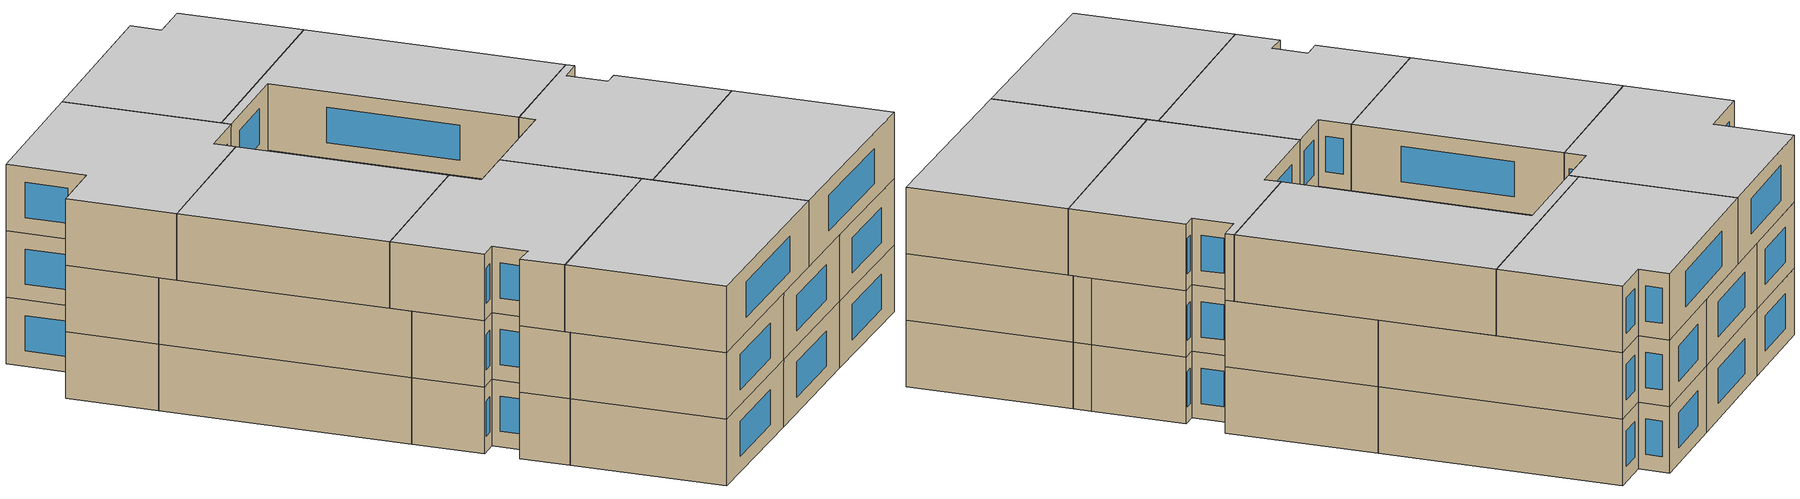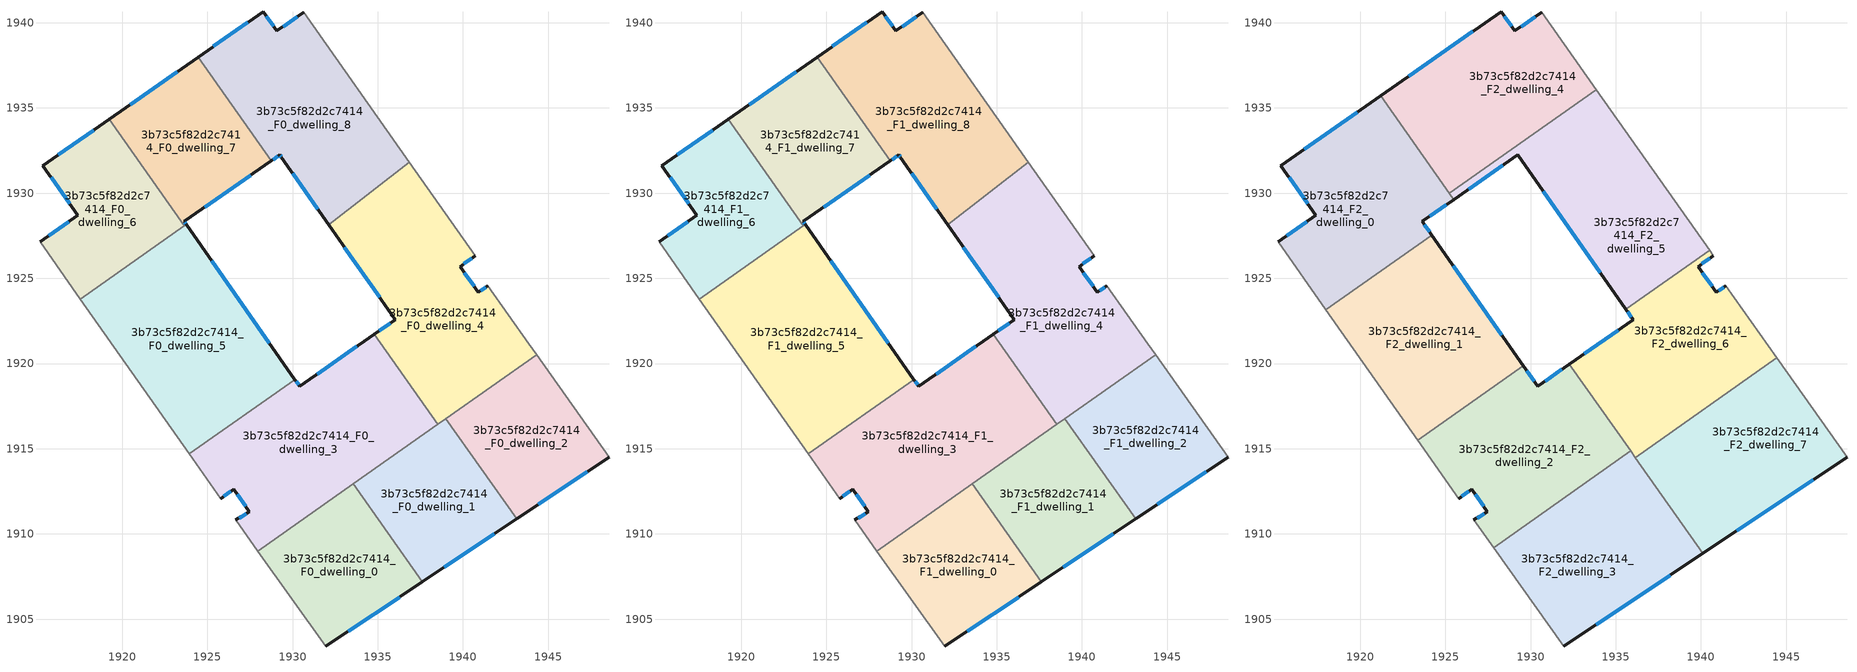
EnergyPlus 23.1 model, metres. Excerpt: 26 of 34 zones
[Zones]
3b73c5f82d2c7414_F0_dwelling_0
 floor ground (EU_floor_Construction): 1933.56,1912.93 1937.61,1907.18 1931.95,1903.4 1927.97,1909 z0
 wall outside (EU_wall_Construction): 1931.95,1903.4 1937.61,1907.18 z0:3
 wall to 3b73c5f82d2c7414_F0_dwelling_1 (EU_wall_Construction): 1937.61,1907.18 1933.56,1912.93 z0:3
 wall adiabatic (EU_wall_Construction): 1927.97,1909 1931.95,1903.4 z0:3
 wall to 3b73c5f82d2c7414_F0_dwelling_3 (EU_wall_Construction): 1933.56,1912.93 1927.97,1909 z0:3
 window (EU_Window_Construction): 1933.28,1904.29 1936.28,1906.29 z0.7:2.3
3b73c5f82d2c7414_F0_dwelling_1
 floor ground (EU_floor_Construction): 1939,1916.77 1943.15,1910.89 1937.61,1907.18 1933.56,1912.93 z0
 wall outside (EU_wall_Construction): 1937.61,1907.18 1943.15,1910.89 z0:3
 wall to 3b73c5f82d2c7414_F0_dwelling_2 (EU_wall_Construction): 1943.15,1910.89 1939,1916.77 z0:3
 wall to 3b73c5f82d2c7414_F0_dwelling_4 (EU_wall_Construction): 1939,1916.77 1938.52,1916.44 z0:3
 wall to 3b73c5f82d2c7414_F0_dwelling_3 (EU_wall_Construction): 1938.52,1916.44 1933.56,1912.94 z0:3
 window (EU_Window_Construction): 1938.91,1908.05 1941.85,1910.02 z0.7:2.3
3b73c5f82d2c7414_F0_dwelling_2
 floor ground (EU_floor_Construction): 1944.32,1920.52 1948.57,1914.51 1943.15,1910.89 1939,1916.77 z0
 wall outside (EU_wall_Construction): 1943.15,1910.89 1948.57,1914.51 z0:3
 wall adiabatic (EU_wall_Construction): 1948.57,1914.51 1944.32,1920.52 z0:3
 wall to 3b73c5f82d2c7414_F0_dwelling_4 (EU_wall_Construction): 1944.32,1920.52 1939,1916.77 z0:3
 window (EU_Window_Construction): 1944.42,1911.74 1947.3,1913.66 z0.7:2.3
3b73c5f82d2c7414_F0_dwelling_3
 floor ground (EU_floor_Construction): 1934.8,1921.72 1938.52,1916.44 1927.97,1909 1926.68,1910.82 1927.47,1911.31 1926.54,1912.63 1925.8,1912.08 1923.95,1914.7 1930.14,1919.06 1930.42,1918.67 z0
 wall outside (EU_wall_Construction): 1925.8,1912.08 1926.54,1912.63 1927.47,1911.31 1926.68,1910.82 / 1934.8,1921.72 1930.42,1918.67 1930.14,1919.06 z0:3
 wall to 3b73c5f82d2c7414_F0_dwelling_4 (EU_wall_Construction): 1938.52,1916.44 1934.8,1921.72 z0:3
 wall adiabatic (EU_wall_Construction): 1926.68,1910.82 1927.97,1909 / 1923.95,1914.7 1925.8,1912.08 z0:3
 wall to 3b73c5f82d2c7414_F0_dwelling_5 (EU_wall_Construction): 1930.14,1919.06 1923.95,1914.7 z0:3
 window (EU_Window_Construction): 1927.28,1911.2 1926.87,1910.94 / 1926.76,1912.32 1927.25,1911.62 / 1925.97,1912.21 1926.37,1912.5 / 1930.35,1918.76 1930.21,1918.97 / 1933.77,1921.01 1931.45,1919.39 z0.7:2.3
3b73c5f82d2c7414_F0_dwelling_4
 floor ground (EU_floor_Construction): 1940.73,1926.33 1939.83,1925.7 1940.91,1924.18 1941.47,1924.57 1943.87,1921.16 1944.32,1920.52 1938.52,1916.44 1934.8,1921.72 1936.02,1922.58 1932.13,1928.14 1936.86,1931.83 z0
 wall outside (EU_wall_Construction): 1932.13,1928.14 1936.02,1922.58 1934.8,1921.72 / 1941.47,1924.57 1940.91,1924.18 1939.83,1925.7 1940.73,1926.33 z0:3
 wall to 3b73c5f82d2c7414_F0_dwelling_8 (EU_wall_Construction): 1936.86,1931.83 1932.13,1928.14 z0:3
 wall adiabatic (EU_wall_Construction): 1940.73,1926.33 1936.86,1931.83 / 1944.32,1920.52 1943.87,1921.16 1941.47,1924.57 z0:3
 window (EU_Window_Construction): 1933.04,1926.83 1935.11,1923.88 / 1940.04,1925.84 1940.52,1926.18 / 1940.65,1924.54 1940.08,1925.34 / 1941.34,1924.47 1941.04,1924.27 / 1935.73,1922.38 1935.09,1921.92 z0.7:2.3
3b73c5f82d2c7414_F0_dwelling_5
 floor ground (EU_floor_Construction): 1923.76,1928.17 1930.14,1919.06 1923.95,1914.7 1917.54,1923.79 z0
 wall outside (EU_wall_Construction): 1930.14,1919.06 1923.76,1928.17 z0:3
 wall adiabatic (EU_wall_Construction): 1917.54,1923.79 1923.95,1914.7 z0:3
 wall to 3b73c5f82d2c7414_F0_dwelling_6 (EU_wall_Construction): 1923.64,1928.08 1917.54,1923.79 z0:3
 wall to 3b73c5f82d2c7414_F0_dwelling_7 (EU_wall_Construction): 1923.76,1928.17 1923.64,1928.08 z0:3
 window (EU_Window_Construction): 1928.64,1921.2 1925.26,1926.03 z0.7:2.3
3b73c5f82d2c7414_F0_dwelling_6
 floor ground (EU_floor_Construction): 1919.24,1934.33 1923.64,1928.08 1917.54,1923.79 1915.18,1927.14 1917.4,1928.7 1915.35,1931.61 z0
 wall outside (EU_wall_Construction): 1919.24,1934.33 1915.35,1931.61 1917.4,1928.7 1915.18,1927.14 z0:3
 wall to 3b73c5f82d2c7414_F0_dwelling_7 (EU_wall_Construction): 1923.64,1928.08 1919.24,1934.33 z0:3
 wall adiabatic (EU_wall_Construction): 1915.18,1927.14 1917.54,1923.79 z0:3
 window (EU_Window_Construction): 1916.88,1928.33 1915.7,1927.51 / 1915.83,1930.92 1916.92,1929.38 / 1918.33,1933.69 1916.26,1932.25 z0.7:2.3
3b73c5f82d2c7414_F0_dwelling_7
 floor ground (EU_floor_Construction): 1924.45,1937.99 1928.75,1931.89 1923.64,1928.34 1923.76,1928.17 1923.64,1928.08 1919.24,1934.33 z0
 wall outside (EU_wall_Construction): 1923.76,1928.17 1923.64,1928.34 1928.75,1931.89 / 1924.45,1937.99 1919.24,1934.33 z0:3
 wall to 3b73c5f82d2c7414_F0_dwelling_8 (EU_wall_Construction): 1928.75,1931.89 1924.45,1937.99 z0:3
 window (EU_Window_Construction): 1923.73,1928.21 1923.67,1928.3 / 1923.23,1937.13 1920.46,1935.19 / 1924.84,1929.18 1927.55,1931.06 z0.7:2.3
3b73c5f82d2c7414_F0_dwelling_8
 floor ground (EU_floor_Construction): 1930.66,1940.62 1936.86,1931.83 1932.13,1928.14 1929.35,1932.11 1929.25,1932.24 1928.75,1931.89 1924.45,1937.99 1928.27,1940.66 1929.08,1939.52 z0
 wall outside (EU_wall_Construction): 1928.75,1931.89 1929.25,1932.24 1929.35,1932.11 1932.13,1928.14 / 1930.66,1940.62 1929.08,1939.52 1928.27,1940.66 1924.45,1937.99 z0:3
 wall adiabatic (EU_wall_Construction): 1936.86,1931.83 1930.66,1940.62 z0:3
 window (EU_Window_Construction): 1929.28,1932.21 1929.33,1932.14 / 1928.87,1931.97 1929.14,1932.16 / 1927.38,1940.03 1925.35,1938.61 / 1928.89,1939.79 1928.46,1940.39 / 1930.29,1940.36 1929.45,1939.78 / 1930,1931.17 1931.47,1929.07 z0.7:2.3
3b73c5f82d2c7414_F1_dwelling_0
 floor to 3b73c5f82d2c7414_F0_dwelling_0 (EU_floor_Construction): 1933.56,1912.93 1937.61,1907.18 1931.95,1903.4 1927.97,1909 z3
 wall outside (EU_wall_Construction): 1931.95,1903.4 1937.61,1907.18 z3:6
 wall to 3b73c5f82d2c7414_F1_dwelling_1 (EU_wall_Construction): 1937.61,1907.18 1933.56,1912.93 z3:6
 wall adiabatic (EU_wall_Construction): 1927.97,1909 1931.95,1903.4 z3:6
 wall to 3b73c5f82d2c7414_F1_dwelling_3 (EU_wall_Construction): 1933.56,1912.93 1927.97,1909 z3:6
 window (EU_Window_Construction): 1933.28,1904.29 1936.28,1906.29 z3.7:5.3
3b73c5f82d2c7414_F1_dwelling_1
 floor to 3b73c5f82d2c7414_F0_dwelling_1 (EU_floor_Construction): 1939,1916.77 1943.15,1910.89 1937.61,1907.18 1933.56,1912.93 z3
 wall outside (EU_wall_Construction): 1937.61,1907.18 1943.15,1910.89 z3:6
 wall to 3b73c5f82d2c7414_F1_dwelling_2 (EU_wall_Construction): 1943.15,1910.89 1939,1916.77 z3:6
 wall to 3b73c5f82d2c7414_F1_dwelling_4 (EU_wall_Construction): 1939,1916.77 1938.52,1916.44 z3:6
 wall to 3b73c5f82d2c7414_F1_dwelling_3 (EU_wall_Construction): 1938.52,1916.44 1933.56,1912.94 z3:6
 window (EU_Window_Construction): 1938.91,1908.05 1941.85,1910.02 z3.7:5.3
3b73c5f82d2c7414_F1_dwelling_2
 floor to 3b73c5f82d2c7414_F0_dwelling_2 (EU_floor_Construction): 1944.32,1920.52 1948.57,1914.51 1943.15,1910.89 1939,1916.77 z3
 wall outside (EU_wall_Construction): 1943.15,1910.89 1948.57,1914.51 z3:6
 wall adiabatic (EU_wall_Construction): 1948.57,1914.51 1944.32,1920.52 z3:6
 wall to 3b73c5f82d2c7414_F1_dwelling_4 (EU_wall_Construction): 1944.32,1920.52 1939,1916.77 z3:6
 window (EU_Window_Construction): 1944.42,1911.74 1947.3,1913.66 z3.7:5.3
3b73c5f82d2c7414_F1_dwelling_3
 floor to 3b73c5f82d2c7414_F0_dwelling_3 (EU_floor_Construction): 1934.8,1921.72 1938.52,1916.44 1927.97,1909 1926.68,1910.82 1927.47,1911.31 1926.54,1912.63 1925.8,1912.08 1923.95,1914.7 1930.14,1919.06 1930.42,1918.67 z3
 wall outside (EU_wall_Construction): 1925.8,1912.08 1926.54,1912.63 1927.47,1911.31 1926.68,1910.82 / 1934.8,1921.72 1930.42,1918.67 1930.14,1919.06 z3:6
 wall to 3b73c5f82d2c7414_F1_dwelling_4 (EU_wall_Construction): 1938.52,1916.44 1934.8,1921.72 z3:6
 wall adiabatic (EU_wall_Construction): 1926.68,1910.82 1927.97,1909 / 1923.95,1914.7 1925.8,1912.08 z3:6
 wall to 3b73c5f82d2c7414_F1_dwelling_5 (EU_wall_Construction): 1930.14,1919.06 1923.95,1914.7 z3:6
 window (EU_Window_Construction): 1927.28,1911.2 1926.87,1910.94 / 1926.76,1912.32 1927.25,1911.62 / 1925.97,1912.21 1926.37,1912.5 / 1930.35,1918.76 1930.21,1918.97 / 1933.77,1921.01 1931.45,1919.39 z3.7:5.3
3b73c5f82d2c7414_F1_dwelling_4
 floor to 3b73c5f82d2c7414_F0_dwelling_4 (EU_floor_Construction): 1940.73,1926.33 1939.83,1925.7 1940.91,1924.18 1941.47,1924.57 1943.87,1921.16 1944.32,1920.52 1938.52,1916.44 1934.8,1921.72 1936.02,1922.58 1932.13,1928.14 1936.86,1931.83 z3
 wall outside (EU_wall_Construction): 1932.13,1928.14 1936.02,1922.58 1934.8,1921.72 / 1941.47,1924.57 1940.91,1924.18 1939.83,1925.7 1940.73,1926.33 z3:6
 wall to 3b73c5f82d2c7414_F1_dwelling_8 (EU_wall_Construction): 1936.86,1931.83 1932.13,1928.14 z3:6
 wall adiabatic (EU_wall_Construction): 1940.73,1926.33 1936.86,1931.83 / 1944.32,1920.52 1943.87,1921.16 1941.47,1924.57 z3:6
 window (EU_Window_Construction): 1933.04,1926.83 1935.11,1923.88 / 1940.04,1925.84 1940.52,1926.18 / 1940.65,1924.54 1940.08,1925.34 / 1941.34,1924.47 1941.04,1924.27 / 1935.73,1922.38 1935.09,1921.92 z3.7:5.3
3b73c5f82d2c7414_F1_dwelling_5
 floor to 3b73c5f82d2c7414_F0_dwelling_5 (EU_floor_Construction): 1923.76,1928.17 1930.14,1919.06 1923.95,1914.7 1917.54,1923.79 z3
 wall outside (EU_wall_Construction): 1930.14,1919.06 1923.76,1928.17 z3:6
 wall adiabatic (EU_wall_Construction): 1917.54,1923.79 1923.95,1914.7 z3:6
 wall to 3b73c5f82d2c7414_F1_dwelling_6 (EU_wall_Construction): 1923.64,1928.08 1917.54,1923.79 z3:6
 wall to 3b73c5f82d2c7414_F1_dwelling_7 (EU_wall_Construction): 1923.76,1928.17 1923.64,1928.08 z3:6
 window (EU_Window_Construction): 1928.64,1921.2 1925.26,1926.03 z3.7:5.3
3b73c5f82d2c7414_F1_dwelling_6
 floor to 3b73c5f82d2c7414_F0_dwelling_6 (EU_floor_Construction): 1919.24,1934.33 1923.64,1928.08 1917.54,1923.79 1915.18,1927.14 1917.4,1928.7 1915.35,1931.61 z3
 wall outside (EU_wall_Construction): 1919.24,1934.33 1915.35,1931.61 1917.4,1928.7 1915.18,1927.14 z3:6
 wall to 3b73c5f82d2c7414_F1_dwelling_7 (EU_wall_Construction): 1923.64,1928.08 1919.24,1934.33 z3:6
 wall adiabatic (EU_wall_Construction): 1915.18,1927.14 1917.54,1923.79 z3:6
 window (EU_Window_Construction): 1916.88,1928.33 1915.7,1927.51 / 1915.83,1930.92 1916.92,1929.38 / 1918.33,1933.69 1916.26,1932.25 z3.7:5.3
3b73c5f82d2c7414_F1_dwelling_7
 floor to 3b73c5f82d2c7414_F0_dwelling_7 (EU_floor_Construction): 1924.45,1937.99 1928.75,1931.89 1923.64,1928.34 1923.76,1928.17 1923.64,1928.08 1919.24,1934.33 z3
 wall outside (EU_wall_Construction): 1923.76,1928.17 1923.64,1928.34 1928.75,1931.89 / 1924.45,1937.99 1919.24,1934.33 z3:6
 wall to 3b73c5f82d2c7414_F1_dwelling_8 (EU_wall_Construction): 1928.75,1931.89 1924.45,1937.99 z3:6
 window (EU_Window_Construction): 1923.73,1928.21 1923.67,1928.3 / 1923.23,1937.13 1920.46,1935.19 / 1924.84,1929.18 1927.55,1931.06 z3.7:5.3
3b73c5f82d2c7414_F1_dwelling_8
 floor to 3b73c5f82d2c7414_F0_dwelling_8 (EU_floor_Construction): 1930.66,1940.62 1936.86,1931.83 1932.13,1928.14 1929.35,1932.11 1929.25,1932.24 1928.75,1931.89 1924.45,1937.99 1928.27,1940.66 1929.08,1939.52 z3
 wall outside (EU_wall_Construction): 1928.75,1931.89 1929.25,1932.24 1929.35,1932.11 1932.13,1928.14 / 1930.66,1940.62 1929.08,1939.52 1928.27,1940.66 1924.45,1937.99 z3:6
 wall adiabatic (EU_wall_Construction): 1936.86,1931.83 1930.66,1940.62 z3:6
 window (EU_Window_Construction): 1929.28,1932.21 1929.33,1932.14 / 1928.87,1931.97 1929.14,1932.16 / 1927.38,1940.03 1925.35,1938.61 / 1928.89,1939.79 1928.46,1940.39 / 1930.29,1940.36 1929.45,1939.78 / 1930,1931.17 1931.47,1929.07 z3.7:5.3
3b73c5f82d2c7414_F2_dwelling_0
 floor to 3b73c5f82d2c7414_F1_dwelling_6 (EU_floor_Construction): 1919.24,1934.33 1923.64,1928.08 1917.54,1923.79 1915.18,1927.14 1917.4,1928.7 1915.35,1931.61 z6
 floor to 3b73c5f82d2c7414_F1_dwelling_5 (EU_floor_Construction): 1923.76,1928.17 1924.21,1927.54 1917.99,1923.15 1917.54,1923.79 z6
 floor to 3b73c5f82d2c7414_F1_dwelling_7 (EU_floor_Construction): 1921.2,1935.7 1925.48,1929.62 1923.64,1928.34 1923.76,1928.17 1923.64,1928.08 1919.24,1934.33 z6
 wall outside (EU_wall_Construction): 1921.2,1935.7 1915.35,1931.61 1917.4,1928.7 1915.18,1927.14 / 1924.21,1927.54 1923.64,1928.34 1925.48,1929.62 z6:9
 wall to 3b73c5f82d2c7414_F2_dwelling_1 (EU_wall_Construction): 1917.99,1923.15 1924.21,1927.54 z6:9
 wall adiabatic (EU_wall_Construction): 1915.18,1927.14 1917.99,1923.15 z6:9
 wall to 3b73c5f82d2c7414_F2_dwelling_4 (EU_wall_Construction): 1925.23,1929.98 1921.2,1935.7 z6:9
 wall to 3b73c5f82d2c7414_F2_dwelling_5 (EU_wall_Construction): 1925.48,1929.62 1925.23,1929.98 z6:9
 window (EU_Window_Construction): 1919.82,1934.74 1916.72,1932.57 / 1924.07,1928.64 1925.05,1929.32 / 1924.07,1927.73 1923.77,1928.15 / 1916.88,1928.33 1915.7,1927.51 / 1915.83,1930.92 1916.92,1929.38 z6.7:8.3
 ceiling to 3b73c5f82d2c7414_F3_dwelling_0 (EU_floor_Construction): 1924.21,1927.54 1923.64,1928.34 1925.48,1929.62 1921.2,1935.7 1915.35,1931.61 1917.4,1928.7 1915.18,1927.14 1917.99,1923.15 z9
3b73c5f82d2c7414_F2_dwelling_1
 floor to 3b73c5f82d2c7414_F1_dwelling_5 (EU_floor_Construction): 1924.21,1927.54 1929.58,1919.86 1923.39,1915.5 1917.99,1923.15 z6
 wall outside (EU_wall_Construction): 1929.58,1919.86 1924.21,1927.54 z6:9
 wall to 3b73c5f82d2c7414_F2_dwelling_2 (EU_wall_Construction): 1923.39,1915.5 1929.58,1919.86 z6:9
 wall adiabatic (EU_wall_Construction): 1917.99,1923.15 1923.39,1915.5 z6:9
 window (EU_Window_Construction): 1928.32,1921.66 1925.47,1925.73 z6.7:8.3
 ceiling to 3b73c5f82d2c7414_F3_dwelling_1 (EU_floor_Construction): 1929.58,1919.86 1924.21,1927.54 1917.99,1923.15 1923.39,1915.5 z9
3b73c5f82d2c7414_F2_dwelling_2
 floor to 3b73c5f82d2c7414_F1_dwelling_3 (EU_floor_Construction): 1932.29,1919.97 1935.88,1914.87 1927.83,1909.2 1926.68,1910.82 1927.47,1911.31 1926.54,1912.63 1925.8,1912.08 1923.95,1914.7 1930.14,1919.06 1930.42,1918.67 z6
 floor to 3b73c5f82d2c7414_F1_dwelling_5 (EU_floor_Construction): 1929.58,1919.86 1930.14,1919.06 1923.95,1914.7 1923.39,1915.5 z6
 wall outside (EU_wall_Construction): 1932.28,1919.97 1930.42,1918.67 1929.58,1919.86 / 1925.8,1912.08 1926.54,1912.63 1927.47,1911.31 1926.68,1910.82 z6:9
 wall to 3b73c5f82d2c7414_F2_dwelling_3 (EU_wall_Construction): 1927.83,1909.2 1935.88,1914.87 z6:9
 wall adiabatic (EU_wall_Construction): 1926.68,1910.82 1927.83,1909.2 / 1923.39,1915.5 1925.8,1912.08 z6:9
 wall to 3b73c5f82d2c7414_F2_dwelling_6 (EU_wall_Construction): 1935.88,1914.87 1932.28,1919.97 z6:9
 window (EU_Window_Construction): 1930.22,1918.95 1929.78,1919.58 / 1931.85,1919.67 1930.86,1918.97 / 1927.28,1911.2 1926.87,1910.94 / 1926.76,1912.32 1927.25,1911.62 / 1925.97,1912.21 1926.37,1912.5 z6.7:8.3
 ceiling to 3b73c5f82d2c7414_F3_dwelling_2 (EU_floor_Construction): 1935.88,1914.87 1932.28,1919.97 1930.42,1918.67 1929.58,1919.86 1923.39,1915.5 1925.8,1912.08 1926.54,1912.63 1927.47,1911.31 1926.68,1910.82 1927.83,1909.2 z9
3b73c5f82d2c7414_F2_dwelling_3
 floor to 3b73c5f82d2c7414_F1_dwelling_0 (EU_floor_Construction): 1933.56,1912.93 1937.61,1907.18 1931.95,1903.4 1927.97,1909 z6
 floor to 3b73c5f82d2c7414_F1_dwelling_1 (EU_floor_Construction): 1936.02,1914.67 1940.11,1908.86 1937.61,1907.18 1933.56,1912.93 z6
 floor to 3b73c5f82d2c7414_F1_dwelling_3 (EU_floor_Construction): 1935.88,1914.87 1936.02,1914.67 1927.97,1909 1927.83,1909.2 z6
 wall outside (EU_wall_Construction): 1931.95,1903.4 1940.11,1908.86 z6:9
 wall adiabatic (EU_wall_Construction): 1927.83,1909.2 1931.95,1903.4 z6:9
 wall to 3b73c5f82d2c7414_F2_dwelling_7 (EU_wall_Construction): 1940.11,1908.86 1936.15,1914.48 z6:9
 wall to 3b73c5f82d2c7414_F2_dwelling_6 (EU_wall_Construction): 1936.16,1914.48 1935.88,1914.87 z6:9
 window (EU_Window_Construction): 1933.86,1904.68 1938.2,1907.58 z6.7:8.3
 ceiling to 3b73c5f82d2c7414_F3_dwelling_3 (EU_floor_Construction): 1940.11,1908.86 1935.88,1914.87 1927.83,1909.2 1931.95,1903.4 z9
3b73c5f82d2c7414_F2_dwelling_4
 floor to 3b73c5f82d2c7414_F1_dwelling_8 (EU_floor_Construction): 1930.66,1940.62 1933.87,1936.07 1928.48,1932.27 1924.45,1937.98 1928.27,1940.66 1929.08,1939.52 z6
 floor to 3b73c5f82d2c7414_F1_dwelling_7 (EU_floor_Construction): 1924.45,1937.98 1928.48,1932.27 1925.23,1929.98 1921.2,1935.7 z6
 wall outside (EU_wall_Construction): 1930.66,1940.62 1929.08,1939.52 1928.27,1940.66 1921.2,1935.7 z6:9
 wall to 3b73c5f82d2c7414_F2_dwelling_5 (EU_wall_Construction): 1925.23,1929.98 1933.87,1936.07 z6:9
 wall adiabatic (EU_wall_Construction): 1933.87,1936.07 1930.66,1940.62 z6:9
 window (EU_Window_Construction): 1926.61,1939.5 1922.86,1936.87 / 1928.89,1939.79 1928.46,1940.39 / 1930.29,1940.36 1929.45,1939.78 z6.7:8.3
 ceiling to 3b73c5f82d2c7414_F3_dwelling_4 (EU_floor_Construction): 1933.87,1936.07 1930.66,1940.62 1929.08,1939.52 1928.27,1940.66 1921.2,1935.7 1925.23,1929.98 z9
3b73c5f82d2c7414_F2_dwelling_5
 floor to 3b73c5f82d2c7414_F1_dwelling_4 (EU_floor_Construction): 1936.86,1931.83 1940.5,1926.66 1935.59,1923.19 1932.13,1928.14 z6
 floor to 3b73c5f82d2c7414_F1_dwelling_8 (EU_floor_Construction): 1933.87,1936.07 1936.86,1931.83 1932.13,1928.14 1929.25,1932.24 1928.75,1931.89 1928.48,1932.27 z6
 floor to 3b73c5f82d2c7414_F1_dwelling_7 (EU_floor_Construction): 1928.48,1932.27 1928.75,1931.89 1925.48,1929.62 1925.23,1929.98 z6
 wall outside (EU_wall_Construction): 1925.48,1929.62 1929.25,1932.24 1935.59,1923.19 z6:9
 wall adiabatic (EU_wall_Construction): 1940.5,1926.66 1933.87,1936.07 z6:9
 wall to 3b73c5f82d2c7414_F2_dwelling_6 (EU_wall_Construction): 1935.59,1923.19 1940.5,1926.66 z6:9
 window (EU_Window_Construction): 1926.37,1930.24 1928.37,1931.63 / 1930.74,1930.12 1934.1,1925.32 z6.7:8.3
 ceiling to 3b73c5f82d2c7414_F3_dwelling_5 (EU_floor_Construction): 1940.5,1926.66 1933.87,1936.07 1925.23,1929.98 1925.48,1929.62 1929.25,1932.24 1935.59,1923.19 z9
3b73c5f82d2c7414_F2_dwelling_6
 floor to 3b73c5f82d2c7414_F1_dwelling_2 (EU_floor_Construction): 1944.32,1920.52 1944.46,1920.33 1939.14,1916.58 1939,1916.77 z6
 floor to 3b73c5f82d2c7414_F1_dwelling_4 (EU_floor_Construction): 1941.47,1924.57 1943.87,1921.16 1944.2,1920.69 1944.32,1920.52 1938.52,1916.44 1934.8,1921.72 1936.02,1922.58 1935.59,1923.19 1940.5,1926.66 1940.73,1926.33 1939.83,1925.7 1940.91,1924.18 z6
 floor to 3b73c5f82d2c7414_F1_dwelling_3 (EU_floor_Construction): 1934.8,1921.72 1938.52,1916.44 1936.02,1914.67 1932.29,1919.97 z6
 floor to 3b73c5f82d2c7414_F1_dwelling_1 (EU_floor_Construction): 1939,1916.77 1939.14,1916.58 1936.16,1914.48 1936.02,1914.67 z6
 wall outside (EU_wall_Construction): 1941.47,1924.57 1940.91,1924.18 1939.83,1925.7 1940.73,1926.33 / 1935.59,1923.19 1936.02,1922.58 1932.28,1919.97 z6:9
 wall adiabatic (EU_wall_Construction): 1944.46,1920.33 1941.47,1924.57 / 1940.73,1926.33 1940.5,1926.66 z6:9
 wall to 3b73c5f82d2c7414_F2_dwelling_7 (EU_wall_Construction): 1936.16,1914.48 1944.46,1920.33 z6:9
 window (EU_Window_Construction): 1941.34,1924.47 1941.04,1924.27 / 1935.14,1921.96 1933.16,1920.58 / 1935.69,1923.05 1935.92,1922.72 / 1940.04,1925.84 1940.52,1926.18 / 1940.65,1924.54 1940.08,1925.34 z6.7:8.3
 ceiling to 3b73c5f82d2c7414_F3_dwelling_6 (EU_floor_Construction): 1944.46,1920.33 1941.47,1924.57 1940.91,1924.18 1939.83,1925.7 1940.73,1926.33 1940.5,1926.66 1935.59,1923.19 1936.02,1922.58 1932.28,1919.97 1936.16,1914.48 z9
3b73c5f82d2c7414_F2_dwelling_7
 floor to 3b73c5f82d2c7414_F1_dwelling_1 (EU_floor_Construction): 1939.14,1916.58 1943.15,1910.89 1940.11,1908.86 1936.16,1914.48 z6
 floor to 3b73c5f82d2c7414_F1_dwelling_2 (EU_floor_Construction): 1944.46,1920.33 1948.57,1914.51 1943.15,1910.89 1939.14,1916.58 z6
 wall outside (EU_wall_Construction): 1940.11,1908.86 1948.57,1914.51 z6:9
 wall adiabatic (EU_wall_Construction): 1948.57,1914.51 1944.46,1920.33 z6:9
 window (EU_Window_Construction): 1942.1,1910.19 1946.59,1913.19 z6.7:8.3
 ceiling to 3b73c5f82d2c7414_F3_dwelling_7 (EU_floor_Construction): 1948.57,1914.51 1944.46,1920.33 1936.16,1914.48 1940.11,1908.86 z9
[Building]
EU S2 Campaign: North Axis=0; Terrain=City; Solar Distribution=FullExterior
[Site:Location]
Budapest.Ferenc.Liszt.Intl.AP: Latitude=47.437; Longitude=19.256; Time Zone=1; Elevation=185
[SizingPeriod:WeatherFileDays]
AnnualSizingPeriod: Begin Month=1; Begin Day of Month=1; End Month=12; End Day of Month=31; Day of Week for Start Day=Monday; Use Weather File Daylight Saving Period=No; Use Weather File Rain and Snow Indicators=No
[MATERIAL]
EU_InternalMass_Material: Roughness=MediumRough; Thickness=0.1; Conductivity=1; Density=1800; Specific Heat=900; Thermal Absorptance=0.9; Solar Absorptance=0.7; Visible Absorptance=0.7
[MATERIAL:NOMASS] Roughness=MediumRough; Thermal Absorptance=0.9; Solar Absorptance=0.7; Visible Absorptance=0.7
Name | Thermal Resistance
EU_wall_NoMass | 0.832559
EU_floor_NoMass | 0.872794
[WINDOWMATERIAL:SIMPLEGLAZINGSYSTEM]
EU_Window_SimpleGlazing: UFactor=2.79869; Solar Heat Gain Coefficient=0.75; Visible Transmittance=0.75
[CONSTRUCTION]
EU_wall_Construction: EU_wall_NoMass
EU_floor_Construction: EU_floor_NoMass
EU_Window_Construction: EU_Window_SimpleGlazing
EU_InternalMass_Construction: EU_InternalMass_Material
[ZONE] Type=1; Multiplier=1; Ceiling Height=autocalculate; Floor Area=autocalculate; Part of Total Floor Area=Yes
Name | Volume
3b73c5f82d2c7414_F0_dwelling_0; 3b73c5f82d2c7414_F1_dwelling_0 | 142.282
3b73c5f82d2c7414_F2_dwelling_0 | 213.398
3b73c5f82d2c7414_F0_dwelling_1; 3b73c5f82d2c7414_F1_dwelling_1 | 142.241
3b73c5f82d2c7414_F2_dwelling_1 | 213.389
3b73c5f82d2c7414_F0_dwelling_2; 3b73c5f82d2c7414_F1_dwelling_2 | 142.267
3b73c5f82d2c7414_F2_dwelling_2 | 213.399
3b73c5f82d2c7414_F0_dwelling_3; 3b73c5f82d2c7414_F1_dwelling_3 | 257.895
3b73c5f82d2c7414_F2_dwelling_3 | 213.374
3b73c5f82d2c7414_F0_dwelling_4; 3b73c5f82d2c7414_F1_dwelling_4 | 258.07
3b73c5f82d2c7414_F2_dwelling_4 | 213.382
3b73c5f82d2c7414_F0_dwelling_5; 3b73c5f82d2c7414_F1_dwelling_5 | 253.222
3b73c5f82d2c7414_F2_dwelling_5 | 213.39
3b73c5f82d2c7414_F0_dwelling_6; 3b73c5f82d2c7414_F1_dwelling_6 | 142.257
3b73c5f82d2c7414_F2_dwelling_6 | 213.413
3b73c5f82d2c7414_F0_dwelling_7; 3b73c5f82d2c7414_F1_dwelling_7 | 142.265
3b73c5f82d2c7414_F2_dwelling_7 | 213.381
3b73c5f82d2c7414_F0_dwelling_8; 3b73c5f82d2c7414_F1_dwelling_8 | 226.633
[INTERNALMASS] Construction=EU_InternalMass_Construction
Name | Zone or ZoneList | Surface Area
3b73c5f82d2c7414_F0_dwelling_0_EU_InternalMass | 3b73c5f82d2c7414_F0_dwelling_0 | 47.4273
3b73c5f82d2c7414_F0_dwelling_1_EU_InternalMass | 3b73c5f82d2c7414_F0_dwelling_1 | 47.4136
3b73c5f82d2c7414_F0_dwelling_2_EU_InternalMass | 3b73c5f82d2c7414_F0_dwelling_2 | 47.4225
3b73c5f82d2c7414_F0_dwelling_3_EU_InternalMass | 3b73c5f82d2c7414_F0_dwelling_3 | 85.9639
3b73c5f82d2c7414_F0_dwelling_4_EU_InternalMass | 3b73c5f82d2c7414_F0_dwelling_4 | 86.0228
3b73c5f82d2c7414_F0_dwelling_5_EU_InternalMass | 3b73c5f82d2c7414_F0_dwelling_5 | 84.4088
3b73c5f82d2c7414_F0_dwelling_6_EU_InternalMass | 3b73c5f82d2c7414_F0_dwelling_6 | 47.4189
3b73c5f82d2c7414_F0_dwelling_7_EU_InternalMass | 3b73c5f82d2c7414_F0_dwelling_7 | 47.4217
3b73c5f82d2c7414_F0_dwelling_8_EU_InternalMass | 3b73c5f82d2c7414_F0_dwelling_8 | 75.5446
3b73c5f82d2c7414_F1_dwelling_0_EU_InternalMass | 3b73c5f82d2c7414_F1_dwelling_0 | 47.4273
3b73c5f82d2c7414_F1_dwelling_1_EU_InternalMass | 3b73c5f82d2c7414_F1_dwelling_1 | 47.4136
3b73c5f82d2c7414_F1_dwelling_2_EU_InternalMass | 3b73c5f82d2c7414_F1_dwelling_2 | 47.4225
3b73c5f82d2c7414_F1_dwelling_3_EU_InternalMass | 3b73c5f82d2c7414_F1_dwelling_3 | 85.9639
3b73c5f82d2c7414_F1_dwelling_4_EU_InternalMass | 3b73c5f82d2c7414_F1_dwelling_4 | 86.0228
3b73c5f82d2c7414_F1_dwelling_5_EU_InternalMass | 3b73c5f82d2c7414_F1_dwelling_5 | 84.4088
3b73c5f82d2c7414_F1_dwelling_6_EU_InternalMass | 3b73c5f82d2c7414_F1_dwelling_6 | 47.4189
3b73c5f82d2c7414_F1_dwelling_7_EU_InternalMass | 3b73c5f82d2c7414_F1_dwelling_7 | 47.4217
3b73c5f82d2c7414_F1_dwelling_8_EU_InternalMass | 3b73c5f82d2c7414_F1_dwelling_8 | 75.5446
3b73c5f82d2c7414_F2_dwelling_0_EU_InternalMass | 3b73c5f82d2c7414_F2_dwelling_0 | 71.1329
3b73c5f82d2c7414_F2_dwelling_1_EU_InternalMass | 3b73c5f82d2c7414_F2_dwelling_1 | 71.1294
3b73c5f82d2c7414_F2_dwelling_2_EU_InternalMass | 3b73c5f82d2c7414_F2_dwelling_2 | 71.133
3b73c5f82d2c7414_F2_dwelling_3_EU_InternalMass | 3b73c5f82d2c7414_F2_dwelling_3 | 71.1245
3b73c5f82d2c7414_F2_dwelling_4_EU_InternalMass | 3b73c5f82d2c7414_F2_dwelling_4 | 71.1272
3b73c5f82d2c7414_F2_dwelling_5_EU_InternalMass | 3b73c5f82d2c7414_F2_dwelling_5 | 71.1298
3b73c5f82d2c7414_F2_dwelling_6_EU_InternalMass | 3b73c5f82d2c7414_F2_dwelling_6 | 71.1348
3b73c5f82d2c7414_F2_dwelling_7_EU_InternalMass | 3b73c5f82d2c7414_F2_dwelling_7 | 71.1271
[OTHEREQUIPMENT] Fuel Type=Electricity; Design Level Calculation Method=Watts/Area; Power per Zone Floor Area=1; Fraction Latent=0; Fraction Radiant=0; Fraction Lost=0; Carbon Dioxide Generation Rate=0; EndUse Subcategory=EU_Step8_InternalGains
Name | Zone or ZoneList or Space or SpaceList | Schedule
EU_Step8_InternalGain_3b73c5f82d2c7414_F0_dwelling_0_f000 | 3b73c5f82d2c7414_F0_dwelling_0 | EU_Step8_GainSchedule_3b73c5f82d2c7414_F0_dwelling_0_f000
EU_Step8_InternalGain_3b73c5f82d2c7414_F0_dwelling_1_f000 | 3b73c5f82d2c7414_F0_dwelling_1 | EU_Step8_GainSchedule_3b73c5f82d2c7414_F0_dwelling_1_f000
EU_Step8_InternalGain_3b73c5f82d2c7414_F0_dwelling_2_f000 | 3b73c5f82d2c7414_F0_dwelling_2 | EU_Step8_GainSchedule_3b73c5f82d2c7414_F0_dwelling_2_f000
EU_Step8_InternalGain_3b73c5f82d2c7414_F0_dwelling_3_f000 | 3b73c5f82d2c7414_F0_dwelling_3 | EU_Step8_GainSchedule_3b73c5f82d2c7414_F0_dwelling_3_f000
EU_Step8_InternalGain_3b73c5f82d2c7414_F0_dwelling_4_f000 | 3b73c5f82d2c7414_F0_dwelling_4 | EU_Step8_GainSchedule_3b73c5f82d2c7414_F0_dwelling_4_f000
EU_Step8_InternalGain_3b73c5f82d2c7414_F0_dwelling_5_f000 | 3b73c5f82d2c7414_F0_dwelling_5 | EU_Step8_GainSchedule_3b73c5f82d2c7414_F0_dwelling_5_f000
EU_Step8_InternalGain_3b73c5f82d2c7414_F0_dwelling_6_f000 | 3b73c5f82d2c7414_F0_dwelling_6 | EU_Step8_GainSchedule_3b73c5f82d2c7414_F0_dwelling_6_f000
EU_Step8_InternalGain_3b73c5f82d2c7414_F0_dwelling_7_f000 | 3b73c5f82d2c7414_F0_dwelling_7 | EU_Step8_GainSchedule_3b73c5f82d2c7414_F0_dwelling_7_f000
EU_Step8_InternalGain_3b73c5f82d2c7414_F0_dwelling_8_f000 | 3b73c5f82d2c7414_F0_dwelling_8 | EU_Step8_GainSchedule_3b73c5f82d2c7414_F0_dwelling_8_f000
EU_Step8_InternalGain_3b73c5f82d2c7414_F1_dwelling_0_f000 | 3b73c5f82d2c7414_F1_dwelling_0 | EU_Step8_GainSchedule_3b73c5f82d2c7414_F1_dwelling_0_f000
EU_Step8_InternalGain_3b73c5f82d2c7414_F1_dwelling_1_f000 | 3b73c5f82d2c7414_F1_dwelling_1 | EU_Step8_GainSchedule_3b73c5f82d2c7414_F1_dwelling_1_f000
EU_Step8_InternalGain_3b73c5f82d2c7414_F1_dwelling_2_f000 | 3b73c5f82d2c7414_F1_dwelling_2 | EU_Step8_GainSchedule_3b73c5f82d2c7414_F1_dwelling_2_f000
EU_Step8_InternalGain_3b73c5f82d2c7414_F1_dwelling_3_f000 | 3b73c5f82d2c7414_F1_dwelling_3 | EU_Step8_GainSchedule_3b73c5f82d2c7414_F1_dwelling_3_f000
EU_Step8_InternalGain_3b73c5f82d2c7414_F1_dwelling_4_f000 | 3b73c5f82d2c7414_F1_dwelling_4 | EU_Step8_GainSchedule_3b73c5f82d2c7414_F1_dwelling_4_f000
EU_Step8_InternalGain_3b73c5f82d2c7414_F1_dwelling_5_f000 | 3b73c5f82d2c7414_F1_dwelling_5 | EU_Step8_GainSchedule_3b73c5f82d2c7414_F1_dwelling_5_f000
EU_Step8_InternalGain_3b73c5f82d2c7414_F1_dwelling_6_f000 | 3b73c5f82d2c7414_F1_dwelling_6 | EU_Step8_GainSchedule_3b73c5f82d2c7414_F1_dwelling_6_f000
EU_Step8_InternalGain_3b73c5f82d2c7414_F1_dwelling_7_f000 | 3b73c5f82d2c7414_F1_dwelling_7 | EU_Step8_GainSchedule_3b73c5f82d2c7414_F1_dwelling_7_f000
EU_Step8_InternalGain_3b73c5f82d2c7414_F1_dwelling_8_f000 | 3b73c5f82d2c7414_F1_dwelling_8 | EU_Step8_GainSchedule_3b73c5f82d2c7414_F1_dwelling_8_f000
EU_Step8_InternalGain_3b73c5f82d2c7414_F2_dwelling_0_f000 | 3b73c5f82d2c7414_F2_dwelling_0 | EU_Step8_GainSchedule_3b73c5f82d2c7414_F2_dwelling_0_f000
EU_Step8_InternalGain_3b73c5f82d2c7414_F2_dwelling_1_f000 | 3b73c5f82d2c7414_F2_dwelling_1 | EU_Step8_GainSchedule_3b73c5f82d2c7414_F2_dwelling_1_f000
EU_Step8_InternalGain_3b73c5f82d2c7414_F2_dwelling_2_f000 | 3b73c5f82d2c7414_F2_dwelling_2 | EU_Step8_GainSchedule_3b73c5f82d2c7414_F2_dwelling_2_f000
EU_Step8_InternalGain_3b73c5f82d2c7414_F2_dwelling_3_f000 | 3b73c5f82d2c7414_F2_dwelling_3 | EU_Step8_GainSchedule_3b73c5f82d2c7414_F2_dwelling_3_f000
EU_Step8_InternalGain_3b73c5f82d2c7414_F2_dwelling_4_f000 | 3b73c5f82d2c7414_F2_dwelling_4 | EU_Step8_GainSchedule_3b73c5f82d2c7414_F2_dwelling_4_f000
EU_Step8_InternalGain_3b73c5f82d2c7414_F2_dwelling_5_f000 | 3b73c5f82d2c7414_F2_dwelling_5 | EU_Step8_GainSchedule_3b73c5f82d2c7414_F2_dwelling_5_f000
EU_Step8_InternalGain_3b73c5f82d2c7414_F2_dwelling_6_f000 | 3b73c5f82d2c7414_F2_dwelling_6 | EU_Step8_GainSchedule_3b73c5f82d2c7414_F2_dwelling_6_f000
EU_Step8_InternalGain_3b73c5f82d2c7414_F2_dwelling_7_f000 | 3b73c5f82d2c7414_F2_dwelling_7 | EU_Step8_GainSchedule_3b73c5f82d2c7414_F2_dwelling_7_f000
[ZONEVENTILATION:DESIGNFLOWRATE] Schedule=EU_AlwaysOn; Design Flow Rate Calculation Method=AirChanges/Hour; Air Changes per Hour=0.475469; Ventilation Type=Natural; Fan Pressure Rise=0; Fan Total Efficiency=1; Constant Term Coefficient=1; Temperature Term Coefficient=0; Velocity Term Coefficient=0; Velocity Squared Term Coefficient=0; Minimum Indoor Temperature=-100; Maximum Indoor Temperature=100; Delta Temperature=-100; Minimum Outdoor Temperature=-100; Maximum Outdoor Temperature=100; Maximum Wind Speed=40
Name | Zone or ZoneList or Space or SpaceList
EU_ConstantAir_3b73c5f82d2c7414_F0_dwelling_0 | 3b73c5f82d2c7414_F0_dwelling_0
EU_ConstantAir_3b73c5f82d2c7414_F0_dwelling_1 | 3b73c5f82d2c7414_F0_dwelling_1
EU_ConstantAir_3b73c5f82d2c7414_F0_dwelling_2 | 3b73c5f82d2c7414_F0_dwelling_2
EU_ConstantAir_3b73c5f82d2c7414_F0_dwelling_3 | 3b73c5f82d2c7414_F0_dwelling_3
EU_ConstantAir_3b73c5f82d2c7414_F0_dwelling_4 | 3b73c5f82d2c7414_F0_dwelling_4
EU_ConstantAir_3b73c5f82d2c7414_F0_dwelling_5 | 3b73c5f82d2c7414_F0_dwelling_5
EU_ConstantAir_3b73c5f82d2c7414_F0_dwelling_6 | 3b73c5f82d2c7414_F0_dwelling_6
EU_ConstantAir_3b73c5f82d2c7414_F0_dwelling_7 | 3b73c5f82d2c7414_F0_dwelling_7
EU_ConstantAir_3b73c5f82d2c7414_F0_dwelling_8 | 3b73c5f82d2c7414_F0_dwelling_8
EU_ConstantAir_3b73c5f82d2c7414_F1_dwelling_0 | 3b73c5f82d2c7414_F1_dwelling_0
EU_ConstantAir_3b73c5f82d2c7414_F1_dwelling_1 | 3b73c5f82d2c7414_F1_dwelling_1
EU_ConstantAir_3b73c5f82d2c7414_F1_dwelling_2 | 3b73c5f82d2c7414_F1_dwelling_2
EU_ConstantAir_3b73c5f82d2c7414_F1_dwelling_3 | 3b73c5f82d2c7414_F1_dwelling_3
EU_ConstantAir_3b73c5f82d2c7414_F1_dwelling_4 | 3b73c5f82d2c7414_F1_dwelling_4
EU_ConstantAir_3b73c5f82d2c7414_F1_dwelling_5 | 3b73c5f82d2c7414_F1_dwelling_5
EU_ConstantAir_3b73c5f82d2c7414_F1_dwelling_6 | 3b73c5f82d2c7414_F1_dwelling_6
EU_ConstantAir_3b73c5f82d2c7414_F1_dwelling_7 | 3b73c5f82d2c7414_F1_dwelling_7
EU_ConstantAir_3b73c5f82d2c7414_F1_dwelling_8 | 3b73c5f82d2c7414_F1_dwelling_8
EU_ConstantAir_3b73c5f82d2c7414_F2_dwelling_0 | 3b73c5f82d2c7414_F2_dwelling_0
EU_ConstantAir_3b73c5f82d2c7414_F2_dwelling_1 | 3b73c5f82d2c7414_F2_dwelling_1
EU_ConstantAir_3b73c5f82d2c7414_F2_dwelling_2 | 3b73c5f82d2c7414_F2_dwelling_2
EU_ConstantAir_3b73c5f82d2c7414_F2_dwelling_3 | 3b73c5f82d2c7414_F2_dwelling_3
EU_ConstantAir_3b73c5f82d2c7414_F2_dwelling_4 | 3b73c5f82d2c7414_F2_dwelling_4
EU_ConstantAir_3b73c5f82d2c7414_F2_dwelling_5 | 3b73c5f82d2c7414_F2_dwelling_5
EU_ConstantAir_3b73c5f82d2c7414_F2_dwelling_6 | 3b73c5f82d2c7414_F2_dwelling_6
EU_ConstantAir_3b73c5f82d2c7414_F2_dwelling_7 | 3b73c5f82d2c7414_F2_dwelling_7
[HVACTEMPLATE:THERMOSTAT] Constant Heating Setpoint=20; Constant Cooling Setpoint=50
EU_HeatOnly_3b73c5f82d2c7414_F0_dwelling_0; EU_HeatOnly_3b73c5f82d2c7414_F0_dwelling_1; EU_HeatOnly_3b73c5f82d2c7414_F0_dwelling_2; EU_HeatOnly_3b73c5f82d2c7414_F0_dwelling_3; EU_HeatOnly_3b73c5f82d2c7414_F0_dwelling_4; EU_HeatOnly_3b73c5f82d2c7414_F0_dwelling_5; EU_HeatOnly_3b73c5f82d2c7414_F0_dwelling_6; EU_HeatOnly_3b73c5f82d2c7414_F0_dwelling_7; EU_HeatOnly_3b73c5f82d2c7414_F0_dwelling_8; EU_HeatOnly_3b73c5f82d2c7414_F1_dwelling_0; EU_HeatOnly_3b73c5f82d2c7414_F1_dwelling_1; EU_HeatOnly_3b73c5f82d2c7414_F1_dwelling_2; EU_HeatOnly_3b73c5f82d2c7414_F1_dwelling_3; EU_HeatOnly_3b73c5f82d2c7414_F1_dwelling_4; EU_HeatOnly_3b73c5f82d2c7414_F1_dwelling_5; EU_HeatOnly_3b73c5f82d2c7414_F1_dwelling_6; EU_HeatOnly_3b73c5f82d2c7414_F1_dwelling_7; EU_HeatOnly_3b73c5f82d2c7414_F1_dwelling_8; EU_HeatOnly_3b73c5f82d2c7414_F2_dwelling_0; EU_HeatOnly_3b73c5f82d2c7414_F2_dwelling_1; EU_HeatOnly_3b73c5f82d2c7414_F2_dwelling_2; EU_HeatOnly_3b73c5f82d2c7414_F2_dwelling_3; EU_HeatOnly_3b73c5f82d2c7414_F2_dwelling_4; EU_HeatOnly_3b73c5f82d2c7414_F2_dwelling_5; EU_HeatOnly_3b73c5f82d2c7414_F2_dwelling_6; EU_HeatOnly_3b73c5f82d2c7414_F2_dwelling_7
[HVACTEMPLATE:ZONE:IDEALLOADSAIRSYSTEM] System Availability Schedule=EU_AlwaysOn; Maximum Heating Supply Air Temperature=50; Minimum Cooling Supply Air Temperature=13; Maximum Heating Supply Air Humidity Ratio=0.0156; Minimum Cooling Supply Air Humidity Ratio=0.0077; Heating Limit=NoLimit; Cooling Limit=NoLimit; Heating Availability Schedule=EU_AlwaysOn; Cooling Availability Schedule=EU_CoolingOff; Dehumidification Control Type=ConstantSensibleHeatRatio; Cooling Sensible Heat Ratio=0.7; Dehumidification Setpoint=60; Humidification Control Type=None; Humidification Setpoint=30; Outdoor Air Method=None; Outdoor Air Flow Rate per Person=0.00944; Outdoor Air Flow Rate per Zone Floor Area=0; Outdoor Air Flow Rate per Zone=0; Demand Controlled Ventilation Type=None; Outdoor Air Economizer Type=NoEconomizer; Heat Recovery Type=None; Sensible Heat Recovery Effectiveness=0.7; Latent Heat Recovery Effectiveness=0.65
Name | Template Thermostat
3b73c5f82d2c7414_F0_dwelling_0 | EU_HeatOnly_3b73c5f82d2c7414_F0_dwelling_0
3b73c5f82d2c7414_F0_dwelling_1 | EU_HeatOnly_3b73c5f82d2c7414_F0_dwelling_1
3b73c5f82d2c7414_F0_dwelling_2 | EU_HeatOnly_3b73c5f82d2c7414_F0_dwelling_2
3b73c5f82d2c7414_F0_dwelling_3 | EU_HeatOnly_3b73c5f82d2c7414_F0_dwelling_3
3b73c5f82d2c7414_F0_dwelling_4 | EU_HeatOnly_3b73c5f82d2c7414_F0_dwelling_4
3b73c5f82d2c7414_F0_dwelling_5 | EU_HeatOnly_3b73c5f82d2c7414_F0_dwelling_5
3b73c5f82d2c7414_F0_dwelling_6 | EU_HeatOnly_3b73c5f82d2c7414_F0_dwelling_6
3b73c5f82d2c7414_F0_dwelling_7 | EU_HeatOnly_3b73c5f82d2c7414_F0_dwelling_7
3b73c5f82d2c7414_F0_dwelling_8 | EU_HeatOnly_3b73c5f82d2c7414_F0_dwelling_8
3b73c5f82d2c7414_F1_dwelling_0 | EU_HeatOnly_3b73c5f82d2c7414_F1_dwelling_0
3b73c5f82d2c7414_F1_dwelling_1 | EU_HeatOnly_3b73c5f82d2c7414_F1_dwelling_1
3b73c5f82d2c7414_F1_dwelling_2 | EU_HeatOnly_3b73c5f82d2c7414_F1_dwelling_2
3b73c5f82d2c7414_F1_dwelling_3 | EU_HeatOnly_3b73c5f82d2c7414_F1_dwelling_3
3b73c5f82d2c7414_F1_dwelling_4 | EU_HeatOnly_3b73c5f82d2c7414_F1_dwelling_4
3b73c5f82d2c7414_F1_dwelling_5 | EU_HeatOnly_3b73c5f82d2c7414_F1_dwelling_5
3b73c5f82d2c7414_F1_dwelling_6 | EU_HeatOnly_3b73c5f82d2c7414_F1_dwelling_6
3b73c5f82d2c7414_F1_dwelling_7 | EU_HeatOnly_3b73c5f82d2c7414_F1_dwelling_7
3b73c5f82d2c7414_F1_dwelling_8 | EU_HeatOnly_3b73c5f82d2c7414_F1_dwelling_8
3b73c5f82d2c7414_F2_dwelling_0 | EU_HeatOnly_3b73c5f82d2c7414_F2_dwelling_0
3b73c5f82d2c7414_F2_dwelling_1 | EU_HeatOnly_3b73c5f82d2c7414_F2_dwelling_1
3b73c5f82d2c7414_F2_dwelling_2 | EU_HeatOnly_3b73c5f82d2c7414_F2_dwelling_2
3b73c5f82d2c7414_F2_dwelling_3 | EU_HeatOnly_3b73c5f82d2c7414_F2_dwelling_3
3b73c5f82d2c7414_F2_dwelling_4 | EU_HeatOnly_3b73c5f82d2c7414_F2_dwelling_4
3b73c5f82d2c7414_F2_dwelling_5 | EU_HeatOnly_3b73c5f82d2c7414_F2_dwelling_5
3b73c5f82d2c7414_F2_dwelling_6 | EU_HeatOnly_3b73c5f82d2c7414_F2_dwelling_6
3b73c5f82d2c7414_F2_dwelling_7 | EU_HeatOnly_3b73c5f82d2c7414_F2_dwelling_7
[SIZING:ZONE] Zone Cooling Design Supply Air Temperature Input Method=SupplyAirTemperature; Zone Cooling Design Supply Air Temperature=13; Zone Heating Design Supply Air Temperature Input Method=SupplyAirTemperature; Zone Heating Design Supply Air Temperature=50; Zone Cooling Design Supply Air Humidity Ratio=0.008; Zone Heating Design Supply Air Humidity Ratio=0.008; Cooling Design Air Flow Method=DesignDay; Cooling Design Air Flow Rate=0; Cooling Minimum Air Flow per Zone Floor Area=0.000762; Cooling Minimum Air Flow=0; Cooling Minimum Air Flow Fraction=0.2; Heating Design Air Flow Method=DesignDay; Heating Design Air Flow Rate=0; Heating Maximum Air Flow per Zone Floor Area=0.002032; Heating Maximum Air Flow=0.141576; Heating Maximum Air Flow Fraction=0.3; Account for Dedicated Outdoor Air System=No; Dedicated Outdoor Air System Control Strategy=NeutralSupplyAir; Dedicated Outdoor Air Low Setpoint Temperature for Design=autosize; Dedicated Outdoor Air High Setpoint Temperature for Design=autosize; Zone Load Sizing Method=Sensible Load Only No Latent Load; Zone Latent Cooling Design Supply Air Humidity Ratio Input Method=HumidityRatioDifference; Zone Cooling Design Supply Air Humidity Ratio Difference=0.005; Zone Latent Heating Design Supply Air Humidity Ratio Input Method=HumidityRatioDifference; Zone Humidification Design Supply Air Humidity Ratio Difference=0.005
3b73c5f82d2c7414_F0_dwelling_0; 3b73c5f82d2c7414_F0_dwelling_1; 3b73c5f82d2c7414_F0_dwelling_2; 3b73c5f82d2c7414_F0_dwelling_3; 3b73c5f82d2c7414_F0_dwelling_4; 3b73c5f82d2c7414_F0_dwelling_5; 3b73c5f82d2c7414_F0_dwelling_6; 3b73c5f82d2c7414_F0_dwelling_7; 3b73c5f82d2c7414_F0_dwelling_8; 3b73c5f82d2c7414_F1_dwelling_0; 3b73c5f82d2c7414_F1_dwelling_1; 3b73c5f82d2c7414_F1_dwelling_2; 3b73c5f82d2c7414_F1_dwelling_3; 3b73c5f82d2c7414_F1_dwelling_4; 3b73c5f82d2c7414_F1_dwelling_5; 3b73c5f82d2c7414_F1_dwelling_6; 3b73c5f82d2c7414_F1_dwelling_7; 3b73c5f82d2c7414_F1_dwelling_8; 3b73c5f82d2c7414_F2_dwelling_0; 3b73c5f82d2c7414_F2_dwelling_1; 3b73c5f82d2c7414_F2_dwelling_2; 3b73c5f82d2c7414_F2_dwelling_3; 3b73c5f82d2c7414_F2_dwelling_4; 3b73c5f82d2c7414_F2_dwelling_5; 3b73c5f82d2c7414_F2_dwelling_6; 3b73c5f82d2c7414_F2_dwelling_7
[SCHEDULE:CONSTANT]
Name | Hourly Value
EU_AlwaysOn | 1
EU_CoolingOff | 0
[SCHEDULE:FILE] Column Number=1; Rows to Skip at Top=0; Number of Hours of Data=8760; Column Separator=Comma; Interpolate to Timestep=No; Minutes per Item=60; Adjust Schedule for Daylight Savings=Yes
Name | File
EU_Step8_GainSchedule_3b73c5f82d2c7414_F0_dwelling_0_f000 | ../../schedules/3b73c5f82d2c7414/3b73c5f82d2c7414_F0_dwelling_0_f000_gain.csv
EU_Step8_GainSchedule_3b73c5f82d2c7414_F0_dwelling_1_f000 | ../../schedules/3b73c5f82d2c7414/3b73c5f82d2c7414_F0_dwelling_1_f000_gain.csv
EU_Step8_GainSchedule_3b73c5f82d2c7414_F0_dwelling_2_f000 | ../../schedules/3b73c5f82d2c7414/3b73c5f82d2c7414_F0_dwelling_2_f000_gain.csv
EU_Step8_GainSchedule_3b73c5f82d2c7414_F0_dwelling_3_f000 | ../../schedules/3b73c5f82d2c7414/3b73c5f82d2c7414_F0_dwelling_3_f000_gain.csv
EU_Step8_GainSchedule_3b73c5f82d2c7414_F0_dwelling_4_f000 | ../../schedules/3b73c5f82d2c7414/3b73c5f82d2c7414_F0_dwelling_4_f000_gain.csv
EU_Step8_GainSchedule_3b73c5f82d2c7414_F0_dwelling_5_f000 | ../../schedules/3b73c5f82d2c7414/3b73c5f82d2c7414_F0_dwelling_5_f000_gain.csv
EU_Step8_GainSchedule_3b73c5f82d2c7414_F0_dwelling_6_f000 | ../../schedules/3b73c5f82d2c7414/3b73c5f82d2c7414_F0_dwelling_6_f000_gain.csv
EU_Step8_GainSchedule_3b73c5f82d2c7414_F0_dwelling_7_f000 | ../../schedules/3b73c5f82d2c7414/3b73c5f82d2c7414_F0_dwelling_7_f000_gain.csv
EU_Step8_GainSchedule_3b73c5f82d2c7414_F0_dwelling_8_f000 | ../../schedules/3b73c5f82d2c7414/3b73c5f82d2c7414_F0_dwelling_8_f000_gain.csv
EU_Step8_GainSchedule_3b73c5f82d2c7414_F1_dwelling_0_f000 | ../../schedules/3b73c5f82d2c7414/3b73c5f82d2c7414_F1_dwelling_0_f000_gain.csv
EU_Step8_GainSchedule_3b73c5f82d2c7414_F1_dwelling_1_f000 | ../../schedules/3b73c5f82d2c7414/3b73c5f82d2c7414_F1_dwelling_1_f000_gain.csv
EU_Step8_GainSchedule_3b73c5f82d2c7414_F1_dwelling_2_f000 | ../../schedules/3b73c5f82d2c7414/3b73c5f82d2c7414_F1_dwelling_2_f000_gain.csv
EU_Step8_GainSchedule_3b73c5f82d2c7414_F1_dwelling_3_f000 | ../../schedules/3b73c5f82d2c7414/3b73c5f82d2c7414_F1_dwelling_3_f000_gain.csv
EU_Step8_GainSchedule_3b73c5f82d2c7414_F1_dwelling_4_f000 | ../../schedules/3b73c5f82d2c7414/3b73c5f82d2c7414_F1_dwelling_4_f000_gain.csv
EU_Step8_GainSchedule_3b73c5f82d2c7414_F1_dwelling_5_f000 | ../../schedules/3b73c5f82d2c7414/3b73c5f82d2c7414_F1_dwelling_5_f000_gain.csv
EU_Step8_GainSchedule_3b73c5f82d2c7414_F1_dwelling_6_f000 | ../../schedules/3b73c5f82d2c7414/3b73c5f82d2c7414_F1_dwelling_6_f000_gain.csv
EU_Step8_GainSchedule_3b73c5f82d2c7414_F1_dwelling_7_f000 | ../../schedules/3b73c5f82d2c7414/3b73c5f82d2c7414_F1_dwelling_7_f000_gain.csv
EU_Step8_GainSchedule_3b73c5f82d2c7414_F1_dwelling_8_f000 | ../../schedules/3b73c5f82d2c7414/3b73c5f82d2c7414_F1_dwelling_8_f000_gain.csv
EU_Step8_GainSchedule_3b73c5f82d2c7414_F2_dwelling_0_f000 | ../../schedules/3b73c5f82d2c7414/3b73c5f82d2c7414_F2_dwelling_0_f000_gain.csv
EU_Step8_GainSchedule_3b73c5f82d2c7414_F2_dwelling_1_f000 | ../../schedules/3b73c5f82d2c7414/3b73c5f82d2c7414_F2_dwelling_1_f000_gain.csv
EU_Step8_GainSchedule_3b73c5f82d2c7414_F2_dwelling_2_f000 | ../../schedules/3b73c5f82d2c7414/3b73c5f82d2c7414_F2_dwelling_2_f000_gain.csv
EU_Step8_GainSchedule_3b73c5f82d2c7414_F2_dwelling_3_f000 | ../../schedules/3b73c5f82d2c7414/3b73c5f82d2c7414_F2_dwelling_3_f000_gain.csv
EU_Step8_GainSchedule_3b73c5f82d2c7414_F2_dwelling_4_f000 | ../../schedules/3b73c5f82d2c7414/3b73c5f82d2c7414_F2_dwelling_4_f000_gain.csv
EU_Step8_GainSchedule_3b73c5f82d2c7414_F2_dwelling_5_f000 | ../../schedules/3b73c5f82d2c7414/3b73c5f82d2c7414_F2_dwelling_5_f000_gain.csv
EU_Step8_GainSchedule_3b73c5f82d2c7414_F2_dwelling_6_f000 | ../../schedules/3b73c5f82d2c7414/3b73c5f82d2c7414_F2_dwelling_6_f000_gain.csv
EU_Step8_GainSchedule_3b73c5f82d2c7414_F2_dwelling_7_f000 | ../../schedules/3b73c5f82d2c7414/3b73c5f82d2c7414_F2_dwelling_7_f000_gain.csv
